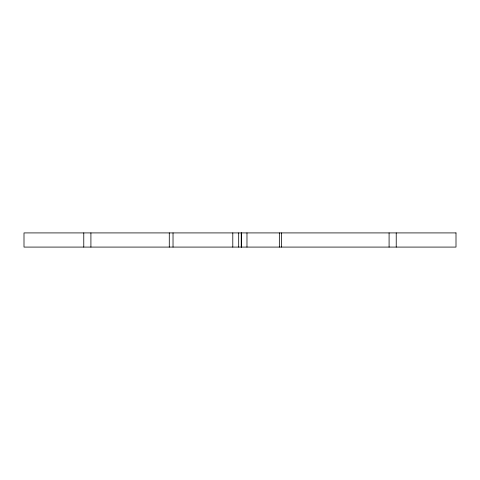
<?xml version="1.0" encoding="UTF-8"?>
<svg xmlns="http://www.w3.org/2000/svg" width="480" height="480" viewBox="0 0 480 480"><rect width="100%" height="100%" fill="white"/><g stroke="black" fill="none" stroke-linecap="round" stroke-linejoin="round"><path stroke-width="0.72" d="M246.972 247.086L246.972 232.914M396.228 232.914L396.228 247.086M389.088 232.914L389.088 247.086M281.568 232.914L281.568 247.086M279.348 232.914L279.348 247.086M238.686 232.914L238.686 247.086M232.794 232.914L232.794 247.086M173.028 232.914L173.028 247.086M169.284 232.914L169.284 247.086M90.912 232.914L90.912 247.086M83.772 232.914L83.772 247.086M241.296 232.914L241.296 247.086L241.296 232.914M456 232.914L24 232.914L24 247.086L456 247.086L456 232.914"/></g></svg>
